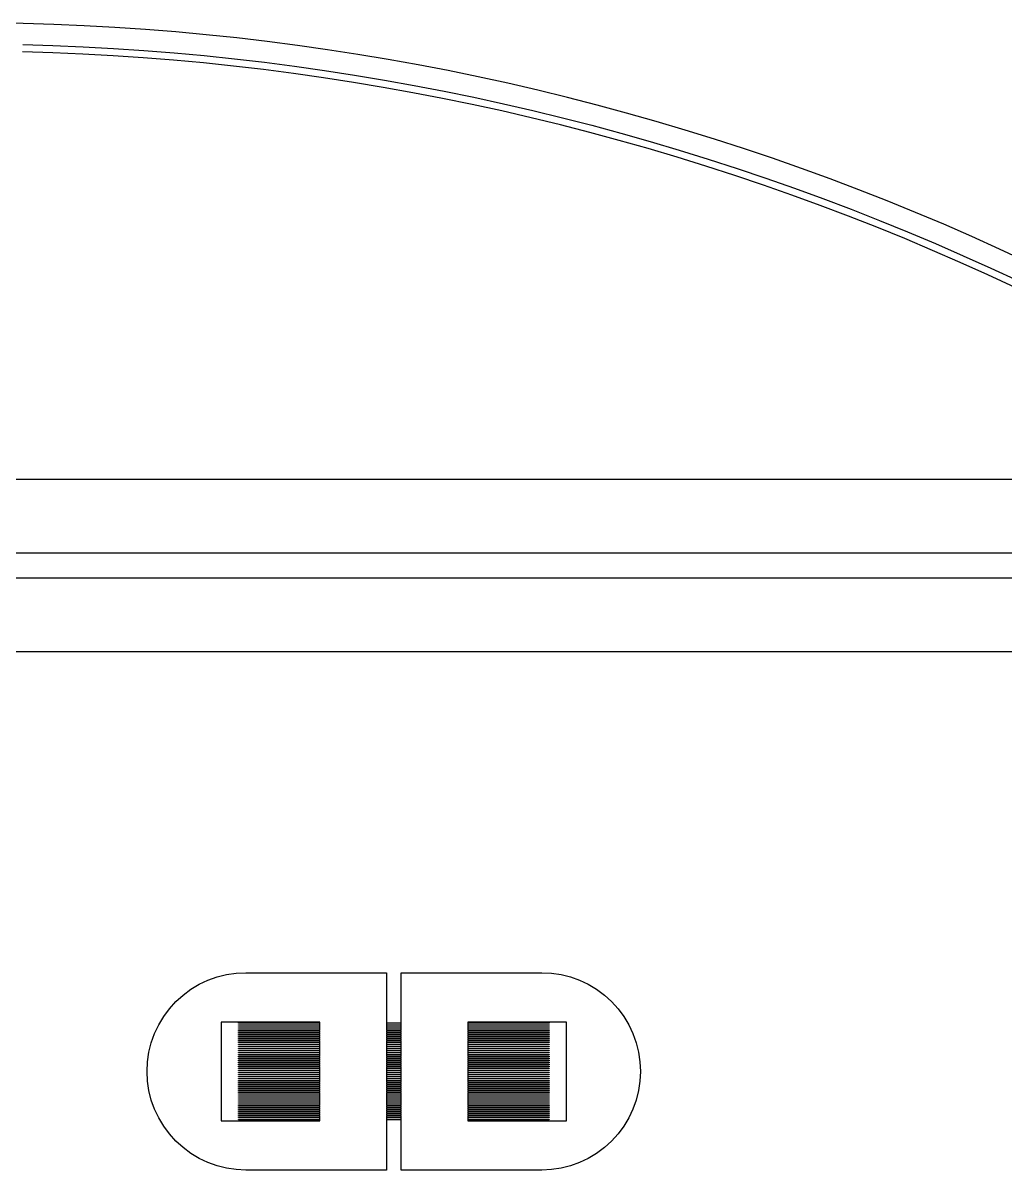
# Model space of a CAD drawing. Extents: x -16 to 83, y -18 to 83.
# Drawn here: x 33.48 to 53.39, y 59.5 to 82.75 of the extents above; entities that cross this region are included whole.
import ezdxf

# ---------------------------------------------------------------- set-up
doc = ezdxf.new("R2010")
doc.units = 0

msp = doc.modelspace()

# ---------------------------------------------------------------- linework, layer by layer
for p, q in [((33.4893, 82.7348), (32.8697, 82.7462)), ((34.1088, 82.7158), (33.4893, 82.7348)), ((34.7279, 82.6892), (34.1088, 82.7158)), ((35.3467, 82.655), (34.7279, 82.6892)), ((35.965, 82.6132), (35.3467, 82.655)), ((36.5828, 82.5638), (35.965, 82.6132)), ((37.1999, 82.5068), (36.5828, 82.5638)), ((33.4789, 82.3099), (34.0931, 82.2911)), ((37.8162, 82.4423), (37.1999, 82.5068)), ((38.4317, 82.3702), (37.8162, 82.4423)), ((39.0463, 82.2906), (38.4317, 82.3702)), ((34.0876, 82.1412), (33.4752, 82.16)), ((34.6997, 82.1149), (34.0876, 82.1412)), ((34.0931, 82.2911), (34.7071, 82.2647)), ((35.3114, 82.081), (34.6997, 82.1149)), ((34.7071, 82.2647), (35.3206, 82.2308)), ((35.9227, 82.0397), (35.3114, 82.081)), ((35.3206, 82.2308), (35.9337, 82.1893)), ((35.9337, 82.1893), (36.5463, 82.1404)), ((36.5463, 82.1404), (37.1582, 82.0839)), ((37.1582, 82.0839), (37.7694, 82.0199)), ((39.6599, 82.2034), (39.0463, 82.2906)), ((40.2723, 82.1087), (39.6599, 82.2034)), ((40.8836, 82.0065), (40.2723, 82.1087)), ((36.5334, 81.9909), (35.9227, 82.0397)), ((37.1435, 81.9346), (36.5334, 81.9909)), ((37.7528, 81.8708), (37.1435, 81.9346)), ((38.3613, 81.7995), (37.7528, 81.8708)), ((37.7694, 82.0199), (38.3797, 81.9484)), ((38.3797, 81.9484), (38.9891, 81.8694)), ((38.9891, 81.8694), (39.5975, 81.783)), ((41.4935, 81.8968), (40.8836, 82.0065)), ((42.1021, 81.7796), (41.4935, 81.8968)), ((38.9689, 81.7208), (38.3613, 81.7995)), ((39.5755, 81.6346), (38.9689, 81.7208)), ((40.181, 81.541), (39.5755, 81.6346)), ((39.5975, 81.783), (40.2048, 81.6891)), ((40.2048, 81.6891), (40.8109, 81.5878)), ((42.7091, 81.655), (42.1021, 81.7796)), ((43.3146, 81.5229), (42.7091, 81.655)), ((40.7853, 81.44), (40.181, 81.541)), ((41.3883, 81.3315), (40.7853, 81.44)), ((40.8109, 81.5878), (41.4157, 81.479)), ((41.4157, 81.479), (42.0191, 81.3628)), ((42.0191, 81.3628), (42.6211, 81.2392)), ((43.9184, 81.3835), (43.3146, 81.5229)), ((44.5205, 81.2366), (43.9184, 81.3835)), ((41.9899, 81.2157), (41.3883, 81.3315)), ((42.59, 81.0925), (41.9899, 81.2157)), ((42.6211, 81.2392), (43.2215, 81.1083)), ((45.1207, 81.0823), (44.5205, 81.2366)), ((43.1886, 80.9619), (42.59, 81.0925)), ((43.7856, 80.824), (43.1886, 80.9619)), ((43.2215, 81.1083), (43.8202, 80.97)), ((43.8202, 80.97), (44.4172, 80.8243)), ((45.719, 80.9207), (45.1207, 81.0823)), ((46.3152, 80.7517), (45.719, 80.9207)), ((44.3808, 80.6788), (43.7856, 80.824)), ((44.9742, 80.5263), (44.3808, 80.6788)), ((44.4172, 80.8243), (45.0124, 80.6713)), ((45.0124, 80.6713), (45.6056, 80.5111)), ((46.9094, 80.5755), (46.3152, 80.7517)), ((45.5656, 80.3665), (44.9742, 80.5263)), ((45.6056, 80.5111), (46.1969, 80.3436)), ((47.5013, 80.392), (46.9094, 80.5755)), ((46.1551, 80.1995), (45.5656, 80.3665)), ((46.7425, 80.0252), (46.1551, 80.1995)), ((46.1969, 80.3436), (46.786, 80.1688)), ((48.0909, 80.2012), (47.5013, 80.392)), ((48.6782, 80.0032), (48.0909, 80.2012)), ((47.3276, 79.8438), (46.7425, 80.0252)), ((46.786, 80.1688), (47.3729, 79.9868)), ((47.3729, 79.9868), (47.9576, 79.7976)), ((49.2629, 79.798), (48.6782, 80.0032)), ((47.9106, 79.6552), (47.3276, 79.8438)), ((47.9576, 79.7976), (48.5399, 79.6013)), ((49.8451, 79.5856), (49.2629, 79.798)), ((48.4911, 79.4594), (47.9106, 79.6552)), ((48.5399, 79.6013), (49.1198, 79.3978)), ((50.4247, 79.3661), (49.8451, 79.5856)), ((49.0692, 79.2566), (48.4911, 79.4594)), ((49.1198, 79.3978), (49.6971, 79.1872)), ((51.0015, 79.1396), (50.4247, 79.3661)), ((49.6448, 79.0466), (49.0692, 79.2566)), ((50.2178, 78.8297), (49.6448, 79.0466)), ((49.6971, 79.1872), (50.2717, 78.9696)), ((51.5755, 78.9059), (51.0015, 79.1396)), ((50.788, 78.6057), (50.2178, 78.8297)), ((50.2717, 78.9696), (50.8437, 78.7449)), ((52.1466, 78.6652), (51.5755, 78.9059)), ((51.3555, 78.3747), (50.788, 78.6057)), ((50.8437, 78.7449), (51.4129, 78.5133)), ((52.7147, 78.4176), (52.1466, 78.6652)), ((51.92, 78.1367), (51.3555, 78.3747)), ((51.4129, 78.5133), (51.9791, 78.2746)), ((53.2797, 78.163), (52.7147, 78.4176)), ((52.4817, 77.8919), (51.92, 78.1367)), ((51.9791, 78.2746), (52.5424, 78.0291)), ((53.8415, 77.9015), (53.2797, 78.163)), ((53.0402, 77.6402), (52.4817, 77.8919)), ((52.5424, 78.0291), (53.1027, 77.7766)), ((53.1027, 77.7766), (53.6598, 77.5173)), ((53.5957, 77.3817), (53.0402, 77.6402)), ((4.12752, 73.5), (60.3725, 73.5)), ((62.4564, 72), (32.375, 72)), ((1.39769, 71.5), (63.1023, 71.5)), ((64.9211, 70), (-0.42108, 70)), ((37.6098, 63.4616), (37.804, 63.4904)), ((37.804, 63.4904), (38, 63.5)), ((38, 63.5), (40.85, 63.5)), ((40.85, 63.5), (40.85, 62.485)), ((41.15, 62.485), (41.15, 63.5)), ((41.15, 63.5), (44, 63.5)), ((44, 63.5), (44.196, 63.4904)), ((44.196, 63.4904), (44.3902, 63.4616)), ((36.8889, 63.1629), (37.0572, 63.2638)), ((37.0572, 63.2638), (37.2346, 63.3477)), ((37.2346, 63.3477), (37.4194, 63.4139)), ((37.4194, 63.4139), (37.6098, 63.4616)), ((44.3902, 63.4616), (44.5806, 63.4139)), ((44.5806, 63.4139), (44.7654, 63.3477)), ((44.7654, 63.3477), (44.9428, 63.2638)), ((44.9428, 63.2638), (45.1111, 63.1629)), ((36.5858, 62.9142), (36.7312, 63.046)), ((36.7312, 63.046), (36.8889, 63.1629)), ((45.1111, 63.1629), (45.2688, 63.046)), ((45.2688, 63.046), (45.4142, 62.9142)), ((36.3371, 62.6111), (36.454, 62.7688)), ((36.454, 62.7688), (36.5858, 62.9142)), ((45.4142, 62.9142), (45.546, 62.7688)), ((45.546, 62.7688), (45.6629, 62.6111)), ((36.2362, 62.4428), (36.3371, 62.6111)), ((45.6629, 62.6111), (45.7638, 62.4428)), ((36.1523, 62.2654), (36.2362, 62.4428)), ((39.5, 62.5), (37.5, 62.5)), ((37.5, 62.5), (37.5, 60.5)), ((37.85, 62.475), (37.85, 62.485)), ((37.85, 62.485), (39.5, 62.485)), ((39.5, 62.475), (37.85, 62.475)), ((37.85, 62.435), (37.85, 62.445)), ((37.85, 62.445), (39.5, 62.445)), ((39.5, 62.435), (37.85, 62.435)), ((37.85, 62.395), (37.85, 62.405)), ((37.85, 62.405), (39.5, 62.405)), ((39.5, 62.395), (37.85, 62.395)), ((37.85, 62.355), (37.85, 62.365)), ((37.85, 62.365), (39.5, 62.365)), ((39.5, 62.355), (37.85, 62.355)), ((37.85, 62.315), (37.85, 62.325)), ((37.85, 62.325), (39.5, 62.325)), ((39.5, 62.315), (37.85, 62.315)), ((39.5, 62.485), (39.5, 62.5)), ((39.5, 62.445), (39.5, 62.475)), ((39.5, 62.405), (39.5, 62.435)), ((39.5, 62.365), (39.5, 62.395)), ((39.5, 62.325), (39.5, 62.355)), ((39.5, 62.285), (39.5, 62.315)), ((40.85, 62.485), (41.15, 62.485)), ((41.15, 62.475), (40.85, 62.475)), ((40.85, 62.475), (40.85, 62.445)), ((40.85, 62.445), (41.15, 62.445)), ((41.15, 62.435), (40.85, 62.435)), ((40.85, 62.435), (40.85, 62.405)), ((40.85, 62.405), (41.15, 62.405)), ((41.15, 62.395), (40.85, 62.395)), ((40.85, 62.395), (40.85, 62.365)), ((40.85, 62.365), (41.15, 62.365)), ((41.15, 62.355), (40.85, 62.355)), ((40.85, 62.355), (40.85, 62.325)), ((40.85, 62.325), (41.15, 62.325)), ((41.15, 62.315), (40.85, 62.315)), ((40.85, 62.315), (40.85, 62.285)), ((41.15, 62.445), (41.15, 62.475)), ((41.15, 62.405), (41.15, 62.435)), ((41.15, 62.365), (41.15, 62.395)), ((41.15, 62.325), (41.15, 62.355)), ((41.15, 62.285), (41.15, 62.315)), ((44.5, 62.5), (42.5, 62.5)), ((42.5, 62.5), (42.5, 62.485)), ((42.5, 62.485), (44.15, 62.485)), ((44.15, 62.475), (42.5, 62.475)), ((42.5, 62.475), (42.5, 62.445)), ((42.5, 62.445), (44.15, 62.445)), ((44.15, 62.435), (42.5, 62.435)), ((42.5, 62.435), (42.5, 62.405)), ((42.5, 62.405), (44.15, 62.405)), ((44.15, 62.395), (42.5, 62.395)), ((42.5, 62.395), (42.5, 62.365)), ((42.5, 62.365), (44.15, 62.365)), ((44.15, 62.355), (42.5, 62.355)), ((42.5, 62.355), (42.5, 62.325)), ((42.5, 62.325), (44.15, 62.325)), ((44.15, 62.315), (42.5, 62.315)), ((42.5, 62.315), (42.5, 62.285)), ((44.15, 62.485), (44.15, 62.475)), ((44.15, 62.445), (44.15, 62.435)), ((44.15, 62.405), (44.15, 62.395)), ((44.15, 62.365), (44.15, 62.355)), ((44.15, 62.325), (44.15, 62.315)), ((44.5, 60.5), (44.5, 62.5)), ((45.7638, 62.4428), (45.8477, 62.2654)), ((36.0384, 61.8902), (36.0861, 62.0806)), ((36.0861, 62.0806), (36.1523, 62.2654)), ((37.85, 62.275), (37.85, 62.285)), ((37.85, 62.285), (39.5, 62.285)), ((39.5, 62.275), (37.85, 62.275)), ((37.85, 62.235), (37.85, 62.245)), ((37.85, 62.245), (39.5, 62.245)), ((39.5, 62.235), (37.85, 62.235)), ((37.85, 62.195), (37.85, 62.205)), ((37.85, 62.205), (39.5, 62.205)), ((39.5, 62.195), (37.85, 62.195)), ((37.85, 62.155), (37.85, 62.165)), ((37.85, 62.165), (39.5, 62.165)), ((39.5, 62.155), (37.85, 62.155)), ((37.85, 62.115), (37.85, 62.125)), ((37.85, 62.125), (39.5, 62.125)), ((39.5, 62.115), (37.85, 62.115)), ((37.85, 62.075), (37.85, 62.085)), ((37.85, 62.085), (39.5, 62.085)), ((39.5, 62.075), (37.85, 62.075)), ((39.5, 62.245), (39.5, 62.275)), ((39.5, 62.205), (39.5, 62.235)), ((39.5, 62.165), (39.5, 62.195)), ((39.5, 62.125), (39.5, 62.155)), ((39.5, 62.085), (39.5, 62.115)), ((39.5, 62.045), (39.5, 62.075)), ((40.85, 62.285), (41.15, 62.285)), ((41.15, 62.275), (40.85, 62.275)), ((40.85, 62.275), (40.85, 62.245)), ((40.85, 62.245), (41.15, 62.245)), ((41.15, 62.235), (40.85, 62.235)), ((40.85, 62.235), (40.85, 62.205)), ((40.85, 62.205), (41.15, 62.205)), ((41.15, 62.195), (40.85, 62.195)), ((40.85, 62.195), (40.85, 62.165)), ((40.85, 62.165), (41.15, 62.165)), ((41.15, 62.155), (40.85, 62.155)), ((40.85, 62.155), (40.85, 62.125)), ((40.85, 62.125), (41.15, 62.125)), ((41.15, 62.115), (40.85, 62.115)), ((40.85, 62.115), (40.85, 62.085)), ((40.85, 62.085), (41.15, 62.085)), ((41.15, 62.075), (40.85, 62.075)), ((40.85, 62.075), (40.85, 62.045)), ((41.15, 62.245), (41.15, 62.275)), ((41.15, 62.205), (41.15, 62.235)), ((41.15, 62.165), (41.15, 62.195)), ((41.15, 62.125), (41.15, 62.155)), ((41.15, 62.085), (41.15, 62.115)), ((41.15, 62.045), (41.15, 62.075)), ((42.5, 62.285), (44.15, 62.285)), ((44.15, 62.275), (42.5, 62.275)), ((42.5, 62.275), (42.5, 62.245)), ((42.5, 62.245), (44.15, 62.245)), ((44.15, 62.235), (42.5, 62.235)), ((42.5, 62.235), (42.5, 62.205)), ((42.5, 62.205), (44.15, 62.205)), ((44.15, 62.195), (42.5, 62.195)), ((42.5, 62.195), (42.5, 62.165)), ((42.5, 62.165), (44.15, 62.165)), ((44.15, 62.155), (42.5, 62.155)), ((42.5, 62.155), (42.5, 62.125)), ((42.5, 62.125), (44.15, 62.125)), ((44.15, 62.115), (42.5, 62.115)), ((42.5, 62.115), (42.5, 62.085)), ((42.5, 62.085), (44.15, 62.085)), ((44.15, 62.075), (42.5, 62.075)), ((42.5, 62.075), (42.5, 62.045)), ((44.15, 62.285), (44.15, 62.275)), ((44.15, 62.245), (44.15, 62.235)), ((44.15, 62.205), (44.15, 62.195)), ((44.15, 62.165), (44.15, 62.155)), ((44.15, 62.125), (44.15, 62.115)), ((44.15, 62.085), (44.15, 62.075)), ((45.8477, 62.2654), (45.9139, 62.0806)), ((45.9139, 62.0806), (45.9616, 61.8902)), ((36.0096, 61.696), (36.0384, 61.8902)), ((37.85, 62.035), (37.85, 62.045)), ((37.85, 62.045), (39.5, 62.045)), ((39.5, 62.035), (37.85, 62.035)), ((37.85, 61.995), (37.85, 62.005)), ((37.85, 62.005), (39.5, 62.005)), ((39.5, 61.995), (37.85, 61.995)), ((37.85, 61.955), (37.85, 61.965)), ((37.85, 61.965), (39.5, 61.965)), ((39.5, 61.955), (37.85, 61.955)), ((37.85, 61.915), (37.85, 61.925)), ((37.85, 61.925), (39.5, 61.925)), ((39.5, 61.915), (37.85, 61.915)), ((37.85, 61.875), (37.85, 61.885)), ((37.85, 61.885), (39.5, 61.885)), ((39.5, 61.875), (37.85, 61.875)), ((37.85, 61.835), (37.85, 61.845)), ((37.85, 61.845), (39.5, 61.845)), ((39.5, 61.835), (37.85, 61.835)), ((39.5, 62.005), (39.5, 62.035)), ((39.5, 61.965), (39.5, 61.995)), ((39.5, 61.925), (39.5, 61.955)), ((39.5, 61.885), (39.5, 61.915)), ((39.5, 61.845), (39.5, 61.875)), ((39.5, 61.805), (39.5, 61.835)), ((40.85, 62.045), (41.15, 62.045)), ((41.15, 62.035), (40.85, 62.035)), ((40.85, 62.035), (40.85, 62.005)), ((40.85, 62.005), (41.15, 62.005)), ((41.15, 61.995), (40.85, 61.995)), ((40.85, 61.995), (40.85, 61.965)), ((40.85, 61.965), (41.15, 61.965)), ((41.15, 61.955), (40.85, 61.955)), ((40.85, 61.955), (40.85, 61.925)), ((40.85, 61.925), (41.15, 61.925)), ((41.15, 61.915), (40.85, 61.915)), ((40.85, 61.915), (40.85, 61.885)), ((40.85, 61.885), (41.15, 61.885)), ((41.15, 61.875), (40.85, 61.875)), ((40.85, 61.875), (40.85, 61.845)), ((40.85, 61.845), (41.15, 61.845)), ((41.15, 61.835), (40.85, 61.835)), ((40.85, 61.835), (40.85, 61.805)), ((41.15, 62.005), (41.15, 62.035)), ((41.15, 61.965), (41.15, 61.995)), ((41.15, 61.925), (41.15, 61.955)), ((41.15, 61.885), (41.15, 61.915)), ((41.15, 61.845), (41.15, 61.875)), ((41.15, 61.805), (41.15, 61.835)), ((42.5, 62.045), (44.15, 62.045)), ((44.15, 62.035), (42.5, 62.035)), ((42.5, 62.035), (42.5, 62.005)), ((42.5, 62.005), (44.15, 62.005)), ((44.15, 61.995), (42.5, 61.995)), ((42.5, 61.995), (42.5, 61.965)), ((42.5, 61.965), (44.15, 61.965)), ((44.15, 61.955), (42.5, 61.955)), ((42.5, 61.955), (42.5, 61.925)), ((42.5, 61.925), (44.15, 61.925)), ((44.15, 61.915), (42.5, 61.915)), ((42.5, 61.915), (42.5, 61.885)), ((42.5, 61.885), (44.15, 61.885)), ((44.15, 61.875), (42.5, 61.875)), ((42.5, 61.875), (42.5, 61.845)), ((42.5, 61.845), (44.15, 61.845)), ((44.15, 61.835), (42.5, 61.835)), ((42.5, 61.835), (42.5, 61.805)), ((44.15, 62.045), (44.15, 62.035)), ((44.15, 62.005), (44.15, 61.995)), ((44.15, 61.965), (44.15, 61.955)), ((44.15, 61.925), (44.15, 61.915)), ((44.15, 61.885), (44.15, 61.875)), ((44.15, 61.845), (44.15, 61.835)), ((45.9616, 61.8902), (45.9904, 61.696)), ((36, 61.5), (36.0096, 61.696)), ((37.85, 61.795), (37.85, 61.805)), ((37.85, 61.805), (39.5, 61.805)), ((39.5, 61.795), (37.85, 61.795)), ((37.85, 61.755), (37.85, 61.765)), ((37.85, 61.765), (39.5, 61.765)), ((39.5, 61.755), (37.85, 61.755)), ((37.85, 61.715), (37.85, 61.725)), ((37.85, 61.725), (39.5, 61.725)), ((39.5, 61.715), (37.85, 61.715)), ((37.85, 61.675), (37.85, 61.685)), ((37.85, 61.685), (39.5, 61.685)), ((39.5, 61.675), (37.85, 61.675)), ((37.85, 61.635), (37.85, 61.645)), ((37.85, 61.645), (39.5, 61.645)), ((39.5, 61.635), (37.85, 61.635)), ((37.85, 61.595), (37.85, 61.605)), ((37.85, 61.605), (39.5, 61.605)), ((39.5, 61.765), (39.5, 61.795)), ((39.5, 61.725), (39.5, 61.755)), ((39.5, 61.685), (39.5, 61.715)), ((39.5, 61.645), (39.5, 61.675)), ((39.5, 61.605), (39.5, 61.635)), ((40.85, 61.805), (41.15, 61.805)), ((41.15, 61.795), (40.85, 61.795)), ((40.85, 61.795), (40.85, 61.765)), ((40.85, 61.765), (41.15, 61.765)), ((41.15, 61.755), (40.85, 61.755)), ((40.85, 61.755), (40.85, 61.725)), ((40.85, 61.725), (41.15, 61.725)), ((41.15, 61.715), (40.85, 61.715)), ((40.85, 61.715), (40.85, 61.685)), ((40.85, 61.685), (41.15, 61.685)), ((41.15, 61.675), (40.85, 61.675)), ((40.85, 61.675), (40.85, 61.645)), ((40.85, 61.645), (41.15, 61.645)), ((41.15, 61.635), (40.85, 61.635)), ((40.85, 61.635), (40.85, 61.605)), ((40.85, 61.605), (41.15, 61.605)), ((41.15, 61.765), (41.15, 61.795)), ((41.15, 61.725), (41.15, 61.755)), ((41.15, 61.685), (41.15, 61.715)), ((41.15, 61.645), (41.15, 61.675)), ((41.15, 61.605), (41.15, 61.635)), ((42.5, 61.805), (44.15, 61.805)), ((44.15, 61.795), (42.5, 61.795)), ((42.5, 61.795), (42.5, 61.765)), ((42.5, 61.765), (44.15, 61.765)), ((44.15, 61.755), (42.5, 61.755)), ((42.5, 61.755), (42.5, 61.725)), ((42.5, 61.725), (44.15, 61.725)), ((44.15, 61.715), (42.5, 61.715)), ((42.5, 61.715), (42.5, 61.685)), ((42.5, 61.685), (44.15, 61.685)), ((44.15, 61.675), (42.5, 61.675)), ((42.5, 61.675), (42.5, 61.645)), ((42.5, 61.645), (44.15, 61.645)), ((44.15, 61.635), (42.5, 61.635)), ((42.5, 61.635), (42.5, 61.605)), ((42.5, 61.605), (44.15, 61.605)), ((44.15, 61.805), (44.15, 61.795)), ((44.15, 61.765), (44.15, 61.755)), ((44.15, 61.725), (44.15, 61.715)), ((44.15, 61.685), (44.15, 61.675)), ((44.15, 61.645), (44.15, 61.635)), ((44.15, 61.605), (44.15, 61.595)), ((45.9904, 61.696), (46, 61.5)), ((36.0096, 61.304), (36, 61.5)), ((39.5, 61.595), (37.85, 61.595)), ((37.85, 61.555), (37.85, 61.565)), ((37.85, 61.565), (39.5, 61.565)), ((39.5, 61.555), (37.85, 61.555)), ((37.85, 61.515), (37.85, 61.525)), ((37.85, 61.525), (39.5, 61.525)), ((39.5, 61.515), (37.85, 61.515)), ((37.85, 61.475), (37.85, 61.485)), ((37.85, 61.485), (39.5, 61.485)), ((39.5, 61.475), (37.85, 61.475)), ((37.85, 61.435), (37.85, 61.445)), ((37.85, 61.445), (39.5, 61.445)), ((39.5, 61.435), (37.85, 61.435)), ((37.85, 61.395), (37.85, 61.405)), ((37.85, 61.405), (39.5, 61.405)), ((39.5, 61.395), (37.85, 61.395)), ((39.5, 61.565), (39.5, 61.595)), ((39.5, 61.525), (39.5, 61.555)), ((39.5, 61.485), (39.5, 61.515)), ((39.5, 61.445), (39.5, 61.475)), ((39.5, 61.405), (39.5, 61.435)), ((39.5, 61.365), (39.5, 61.395)), ((41.15, 61.595), (40.85, 61.595)), ((40.85, 61.595), (40.85, 61.565)), ((40.85, 61.565), (41.15, 61.565)), ((41.15, 61.555), (40.85, 61.555)), ((40.85, 61.555), (40.85, 61.525)), ((40.85, 61.525), (41.15, 61.525)), ((41.15, 61.515), (40.85, 61.515)), ((40.85, 61.515), (40.85, 61.485)), ((40.85, 61.485), (41.15, 61.485)), ((41.15, 61.475), (40.85, 61.475)), ((40.85, 61.475), (40.85, 61.445)), ((40.85, 61.445), (41.15, 61.445)), ((41.15, 61.435), (40.85, 61.435)), ((40.85, 61.435), (40.85, 61.405)), ((40.85, 61.405), (41.15, 61.405)), ((41.15, 61.395), (40.85, 61.395)), ((40.85, 61.395), (40.85, 61.365)), ((41.15, 61.565), (41.15, 61.595)), ((41.15, 61.525), (41.15, 61.555)), ((41.15, 61.485), (41.15, 61.515)), ((41.15, 61.445), (41.15, 61.475)), ((41.15, 61.405), (41.15, 61.435)), ((41.15, 61.365), (41.15, 61.395)), ((44.15, 61.595), (42.5, 61.595)), ((42.5, 61.595), (42.5, 61.565)), ((42.5, 61.565), (44.15, 61.565)), ((44.15, 61.555), (42.5, 61.555)), ((42.5, 61.555), (42.5, 61.525)), ((42.5, 61.525), (44.15, 61.525)), ((44.15, 61.515), (42.5, 61.515)), ((42.5, 61.515), (42.5, 61.485)), ((42.5, 61.485), (44.15, 61.485)), ((44.15, 61.475), (42.5, 61.475)), ((42.5, 61.475), (42.5, 61.445)), ((42.5, 61.445), (44.15, 61.445)), ((44.15, 61.435), (42.5, 61.435)), ((42.5, 61.435), (42.5, 61.405)), ((42.5, 61.405), (44.15, 61.405)), ((44.15, 61.395), (42.5, 61.395)), ((42.5, 61.395), (42.5, 61.365)), ((44.15, 61.565), (44.15, 61.555)), ((44.15, 61.525), (44.15, 61.515)), ((44.15, 61.485), (44.15, 61.475)), ((44.15, 61.445), (44.15, 61.435)), ((44.15, 61.405), (44.15, 61.395)), ((46, 61.5), (45.9904, 61.304)), ((36.0384, 61.1098), (36.0096, 61.304)), ((37.85, 61.355), (37.85, 61.365)), ((37.85, 61.365), (39.5, 61.365)), ((39.5, 61.355), (37.85, 61.355)), ((37.85, 61.315), (37.85, 61.325)), ((37.85, 61.325), (39.5, 61.325)), ((39.5, 61.315), (37.85, 61.315)), ((37.85, 61.275), (37.85, 61.285)), ((37.85, 61.285), (39.5, 61.285)), ((39.5, 61.275), (37.85, 61.275)), ((37.85, 61.235), (37.85, 61.245)), ((37.85, 61.245), (39.5, 61.245)), ((39.5, 61.235), (37.85, 61.235)), ((37.85, 61.195), (37.85, 61.205)), ((37.85, 61.205), (39.5, 61.205)), ((39.5, 61.195), (37.85, 61.195)), ((37.85, 61.155), (37.85, 61.165)), ((37.85, 61.165), (39.5, 61.165)), ((39.5, 61.155), (37.85, 61.155)), ((39.5, 61.325), (39.5, 61.355)), ((39.5, 61.285), (39.5, 61.315)), ((39.5, 61.245), (39.5, 61.275)), ((39.5, 61.205), (39.5, 61.235)), ((39.5, 61.165), (39.5, 61.195)), ((39.5, 61.125), (39.5, 61.155)), ((40.85, 61.365), (41.15, 61.365)), ((41.15, 61.355), (40.85, 61.355)), ((40.85, 61.355), (40.85, 61.325)), ((40.85, 61.325), (41.15, 61.325)), ((41.15, 61.315), (40.85, 61.315)), ((40.85, 61.315), (40.85, 61.285)), ((40.85, 61.285), (41.15, 61.285)), ((41.15, 61.275), (40.85, 61.275)), ((40.85, 61.275), (40.85, 61.245)), ((40.85, 61.245), (41.15, 61.245)), ((41.15, 61.235), (40.85, 61.235)), ((40.85, 61.235), (40.85, 61.205)), ((40.85, 61.205), (41.15, 61.205)), ((41.15, 61.195), (40.85, 61.195)), ((40.85, 61.195), (40.85, 61.165)), ((40.85, 61.165), (41.15, 61.165)), ((41.15, 61.155), (40.85, 61.155)), ((40.85, 61.155), (40.85, 61.125)), ((41.15, 61.325), (41.15, 61.355)), ((41.15, 61.285), (41.15, 61.315)), ((41.15, 61.245), (41.15, 61.275)), ((41.15, 61.205), (41.15, 61.235)), ((41.15, 61.165), (41.15, 61.195)), ((41.15, 61.125), (41.15, 61.155)), ((42.5, 61.365), (44.15, 61.365)), ((44.15, 61.355), (42.5, 61.355)), ((42.5, 61.355), (42.5, 61.325)), ((42.5, 61.325), (44.15, 61.325)), ((44.15, 61.315), (42.5, 61.315)), ((42.5, 61.315), (42.5, 61.285)), ((42.5, 61.285), (44.15, 61.285)), ((44.15, 61.275), (42.5, 61.275)), ((42.5, 61.275), (42.5, 61.245)), ((42.5, 61.245), (44.15, 61.245)), ((44.15, 61.235), (42.5, 61.235)), ((42.5, 61.235), (42.5, 61.205)), ((42.5, 61.205), (44.15, 61.205)), ((44.15, 61.195), (42.5, 61.195)), ((42.5, 61.195), (42.5, 61.165)), ((42.5, 61.165), (44.15, 61.165)), ((44.15, 61.155), (42.5, 61.155)), ((42.5, 61.155), (42.5, 61.125)), ((44.15, 61.365), (44.15, 61.355)), ((44.15, 61.325), (44.15, 61.315)), ((44.15, 61.285), (44.15, 61.275)), ((44.15, 61.245), (44.15, 61.235)), ((44.15, 61.205), (44.15, 61.195)), ((44.15, 61.165), (44.15, 61.155)), ((45.9904, 61.304), (45.9616, 61.1098)), ((36.0861, 60.9194), (36.0384, 61.1098)), ((36.1523, 60.7346), (36.0861, 60.9194)), ((37.85, 61.115), (37.85, 61.125)), ((37.85, 61.125), (39.5, 61.125)), ((39.5, 61.115), (37.85, 61.115)), ((37.85, 61.075), (37.85, 61.085)), ((37.85, 61.085), (39.5, 61.085)), ((39.5, 61.075), (37.85, 61.075)), ((37.85, 61.035), (37.85, 61.045)), ((37.85, 61.045), (39.5, 61.045)), ((39.5, 61.035), (37.85, 61.035)), ((37.85, 60.995), (37.85, 61.005)), ((37.85, 61.005), (39.5, 61.005)), ((39.5, 60.995), (37.85, 60.995)), ((37.85, 60.955), (37.85, 60.965)), ((37.85, 60.965), (39.5, 60.965)), ((39.5, 60.955), (37.85, 60.955)), ((37.85, 60.915), (37.85, 60.925)), ((37.85, 60.925), (39.5, 60.925)), ((39.5, 60.915), (37.85, 60.915)), ((39.5, 61.085), (39.5, 61.115)), ((39.5, 61.045), (39.5, 61.075)), ((39.5, 61.005), (39.5, 61.035)), ((39.5, 60.965), (39.5, 60.995)), ((39.5, 60.925), (39.5, 60.955)), ((39.5, 60.885), (39.5, 60.915)), ((40.85, 61.125), (41.15, 61.125)), ((41.15, 61.115), (40.85, 61.115)), ((40.85, 61.115), (40.85, 61.085)), ((40.85, 61.085), (41.15, 61.085)), ((41.15, 61.075), (40.85, 61.075)), ((40.85, 61.075), (40.85, 61.045)), ((40.85, 61.045), (41.15, 61.045)), ((41.15, 61.035), (40.85, 61.035)), ((40.85, 61.035), (40.85, 61.005)), ((40.85, 61.005), (41.15, 61.005)), ((41.15, 60.995), (40.85, 60.995)), ((40.85, 60.995), (40.85, 60.965)), ((40.85, 60.965), (41.15, 60.965)), ((41.15, 60.955), (40.85, 60.955)), ((40.85, 60.955), (40.85, 60.925)), ((40.85, 60.925), (41.15, 60.925)), ((41.15, 60.915), (40.85, 60.915)), ((40.85, 60.915), (40.85, 60.885)), ((41.15, 61.085), (41.15, 61.115)), ((41.15, 61.045), (41.15, 61.075)), ((41.15, 61.005), (41.15, 61.035)), ((41.15, 60.965), (41.15, 60.995)), ((41.15, 60.925), (41.15, 60.955)), ((41.15, 60.885), (41.15, 60.915)), ((42.5, 61.125), (44.15, 61.125)), ((44.15, 61.115), (42.5, 61.115)), ((42.5, 61.115), (42.5, 61.085)), ((42.5, 61.085), (44.15, 61.085)), ((44.15, 61.075), (42.5, 61.075)), ((42.5, 61.075), (42.5, 61.045)), ((42.5, 61.045), (44.15, 61.045)), ((44.15, 61.035), (42.5, 61.035)), ((42.5, 61.035), (42.5, 61.005)), ((42.5, 61.005), (44.15, 61.005)), ((44.15, 60.995), (42.5, 60.995)), ((42.5, 60.995), (42.5, 60.965)), ((42.5, 60.965), (44.15, 60.965)), ((44.15, 60.955), (42.5, 60.955)), ((42.5, 60.955), (42.5, 60.925)), ((42.5, 60.925), (44.15, 60.925)), ((44.15, 60.915), (42.5, 60.915)), ((42.5, 60.915), (42.5, 60.885)), ((44.15, 61.125), (44.15, 61.115)), ((44.15, 61.085), (44.15, 61.075)), ((44.15, 61.045), (44.15, 61.035)), ((44.15, 61.005), (44.15, 60.995)), ((44.15, 60.965), (44.15, 60.955)), ((44.15, 60.925), (44.15, 60.915)), ((45.9139, 60.9194), (45.8477, 60.7346)), ((45.9616, 61.1098), (45.9139, 60.9194)), ((36.2362, 60.5572), (36.1523, 60.7346)), ((37.85, 60.875), (37.85, 60.885)), ((37.85, 60.885), (39.5, 60.885)), ((39.5, 60.875), (37.85, 60.875)), ((37.85, 60.835), (37.85, 60.845)), ((37.85, 60.845), (39.5, 60.845)), ((39.5, 60.835), (37.85, 60.835)), ((37.85, 60.795), (37.85, 60.805)), ((37.85, 60.805), (39.5, 60.805)), ((39.5, 60.795), (37.85, 60.795)), ((37.85, 60.755), (37.85, 60.765)), ((37.85, 60.765), (39.5, 60.765)), ((39.5, 60.755), (37.85, 60.755)), ((37.85, 60.715), (37.85, 60.725)), ((37.85, 60.725), (39.5, 60.725)), ((39.5, 60.715), (37.85, 60.715)), ((37.85, 60.675), (37.85, 60.685)), ((37.85, 60.685), (39.5, 60.685)), ((39.5, 60.675), (37.85, 60.675)), ((39.5, 60.845), (39.5, 60.875)), ((39.5, 60.805), (39.5, 60.835)), ((39.5, 60.765), (39.5, 60.795)), ((39.5, 60.725), (39.5, 60.755)), ((39.5, 60.685), (39.5, 60.715)), ((39.5, 60.645), (39.5, 60.675)), ((40.85, 60.885), (41.15, 60.885)), ((41.15, 60.875), (40.85, 60.875)), ((40.85, 60.875), (40.85, 60.845)), ((40.85, 60.845), (41.15, 60.845)), ((41.15, 60.835), (40.85, 60.835)), ((40.85, 60.835), (40.85, 60.805)), ((40.85, 60.805), (41.15, 60.805)), ((41.15, 60.795), (40.85, 60.795)), ((40.85, 60.795), (40.85, 60.765)), ((40.85, 60.765), (41.15, 60.765)), ((41.15, 60.755), (40.85, 60.755)), ((40.85, 60.755), (40.85, 60.725)), ((40.85, 60.725), (41.15, 60.725)), ((41.15, 60.715), (40.85, 60.715)), ((40.85, 60.715), (40.85, 60.685)), ((40.85, 60.685), (41.15, 60.685)), ((41.15, 60.675), (40.85, 60.675)), ((40.85, 60.675), (40.85, 60.645)), ((41.15, 60.845), (41.15, 60.875)), ((41.15, 60.805), (41.15, 60.835)), ((41.15, 60.765), (41.15, 60.795)), ((41.15, 60.725), (41.15, 60.755)), ((41.15, 60.685), (41.15, 60.715)), ((41.15, 60.645), (41.15, 60.675)), ((42.5, 60.885), (44.15, 60.885)), ((44.15, 60.875), (42.5, 60.875)), ((42.5, 60.875), (42.5, 60.845)), ((42.5, 60.845), (44.15, 60.845)), ((44.15, 60.835), (42.5, 60.835)), ((42.5, 60.835), (42.5, 60.805)), ((42.5, 60.805), (44.15, 60.805)), ((44.15, 60.795), (42.5, 60.795)), ((42.5, 60.795), (42.5, 60.765)), ((42.5, 60.765), (44.15, 60.765)), ((44.15, 60.755), (42.5, 60.755)), ((42.5, 60.755), (42.5, 60.725)), ((42.5, 60.725), (44.15, 60.725)), ((44.15, 60.715), (42.5, 60.715)), ((42.5, 60.715), (42.5, 60.685)), ((42.5, 60.685), (44.15, 60.685)), ((44.15, 60.675), (42.5, 60.675)), ((42.5, 60.675), (42.5, 60.645)), ((44.15, 60.885), (44.15, 60.875)), ((44.15, 60.845), (44.15, 60.835)), ((44.15, 60.805), (44.15, 60.795)), ((44.15, 60.765), (44.15, 60.755)), ((44.15, 60.725), (44.15, 60.715)), ((44.15, 60.685), (44.15, 60.675)), ((45.8477, 60.7346), (45.7638, 60.5572)), ((36.3371, 60.3889), (36.2362, 60.5572)), ((37.5, 60.5), (39.5, 60.5)), ((37.85, 60.635), (37.85, 60.645)), ((37.85, 60.645), (39.5, 60.645)), ((39.5, 60.635), (37.85, 60.635)), ((37.85, 60.595), (37.85, 60.605)), ((37.85, 60.605), (39.5, 60.605)), ((39.5, 60.595), (37.85, 60.595)), ((37.85, 60.555), (37.85, 60.565)), ((37.85, 60.565), (39.5, 60.565)), ((39.5, 60.555), (37.85, 60.555)), ((37.85, 60.515), (37.85, 60.525)), ((37.85, 60.525), (39.5, 60.525)), ((39.5, 60.515), (37.85, 60.515)), ((39.5, 60.605), (39.5, 60.635)), ((39.5, 60.565), (39.5, 60.595)), ((39.5, 60.525), (39.5, 60.555)), ((39.5, 60.5), (39.5, 60.515)), ((40.85, 60.645), (41.15, 60.645)), ((41.15, 60.635), (40.85, 60.635)), ((40.85, 60.635), (40.85, 60.605)), ((40.85, 60.605), (41.15, 60.605)), ((41.15, 60.595), (40.85, 60.595)), ((40.85, 60.595), (40.85, 60.565)), ((40.85, 60.565), (41.15, 60.565)), ((41.15, 60.555), (40.85, 60.555)), ((40.85, 60.555), (40.85, 60.525)), ((40.85, 60.525), (41.15, 60.525)), ((41.15, 60.515), (40.85, 60.515)), ((40.85, 60.515), (40.85, 59.5)), ((41.15, 60.605), (41.15, 60.635)), ((41.15, 60.565), (41.15, 60.595)), ((41.15, 60.525), (41.15, 60.555)), ((41.15, 59.5), (41.15, 60.515)), ((42.5, 60.645), (44.15, 60.645)), ((44.15, 60.635), (42.5, 60.635)), ((42.5, 60.635), (42.5, 60.605)), ((42.5, 60.605), (44.15, 60.605)), ((44.15, 60.595), (42.5, 60.595)), ((42.5, 60.595), (42.5, 60.565)), ((42.5, 60.565), (44.15, 60.565)), ((44.15, 60.555), (42.5, 60.555)), ((42.5, 60.555), (42.5, 60.525)), ((42.5, 60.525), (44.15, 60.525)), ((44.15, 60.515), (42.5, 60.515)), ((42.5, 60.515), (42.5, 60.5)), ((42.5, 60.5), (44.5, 60.5)), ((44.15, 60.645), (44.15, 60.635)), ((44.15, 60.605), (44.15, 60.595)), ((44.15, 60.565), (44.15, 60.555)), ((44.15, 60.525), (44.15, 60.515)), ((45.7638, 60.5572), (45.6629, 60.3889)), ((36.454, 60.2312), (36.3371, 60.3889)), ((36.5858, 60.0858), (36.454, 60.2312)), ((45.546, 60.2312), (45.4142, 60.0858)), ((45.6629, 60.3889), (45.546, 60.2312)), ((36.7312, 59.954), (36.5858, 60.0858)), ((45.4142, 60.0858), (45.2688, 59.954)), ((36.8889, 59.8371), (36.7312, 59.954)), ((37.0572, 59.7362), (36.8889, 59.8371)), ((45.1111, 59.8371), (44.9428, 59.7362)), ((45.2688, 59.954), (45.1111, 59.8371)), ((37.2346, 59.6523), (37.0572, 59.7362)), ((37.4194, 59.5861), (37.2346, 59.6523)), ((37.6098, 59.5384), (37.4194, 59.5861)), ((37.804, 59.5096), (37.6098, 59.5384)), ((44.3902, 59.5384), (44.196, 59.5096)), ((44.5806, 59.5861), (44.3902, 59.5384)), ((44.7654, 59.6523), (44.5806, 59.5861)), ((44.9428, 59.7362), (44.7654, 59.6523)), ((38, 59.5), (37.804, 59.5096)), ((40.85, 59.5), (38, 59.5)), ((44, 59.5), (41.15, 59.5)), ((44.196, 59.5096), (44, 59.5))]:
    msp.add_line(p, q)

doc.saveas('drawing.dxf')
